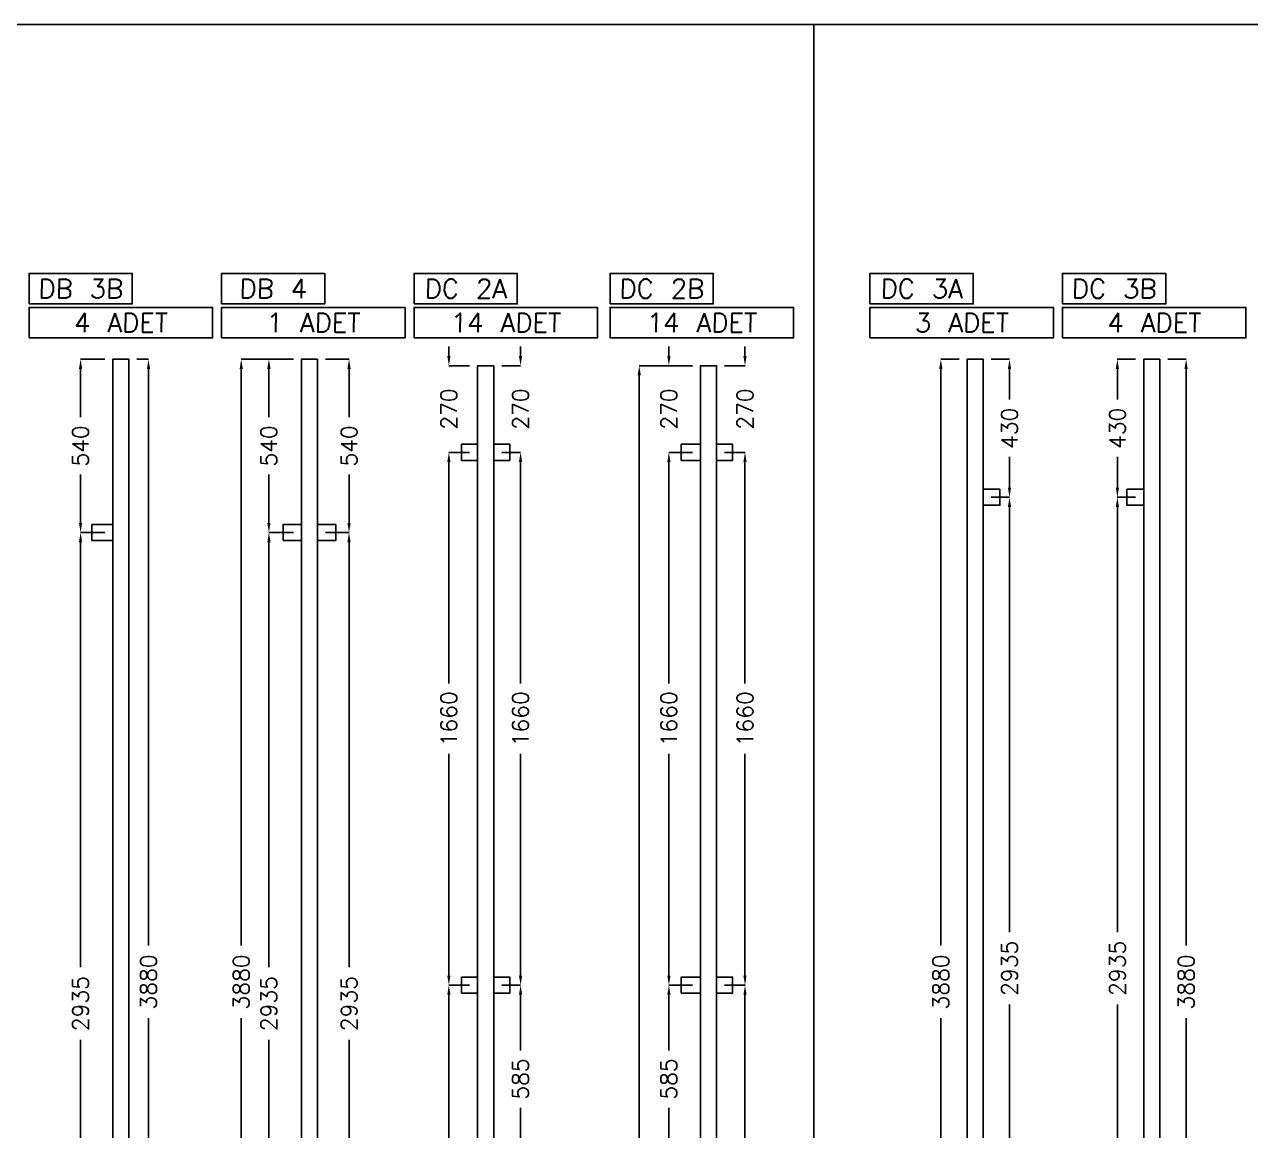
# Model space of a CAD drawing. Header units: millimetres. Extents: x -33420 to 34864, y -1491 to 37154.
# Drawn here: x -11729 to -7908, y 1955 to 5401 of the extents above; entities that cross this region are included whole.
import ezdxf

# ---------------------------------------------------------------- set-up
doc = ezdxf.new("R2010")
doc.units = ezdxf.units.MM
doc.layers.add('- ÖLÇÜ', color=7, linetype='Continuous', lineweight=9)
for name, color, linetype in [('--- KODLAMA', 7, 'Continuous'), ('--- PROF. DÜŞEY', 7, 'Continuous'), ('--- PROF. YATAY', 7, 'Continuous')]:
    doc.layers.add(name, color=color, linetype=linetype)
doc.styles.add('RomanS', font='romans.shx')
doc.styles.add('STL', font='txt.shx', dxfattribs={"oblique": 1})
doc.dimstyles.new('KOMP-ÖLÇÜ', dxfattribs={"dimtxt": 50, "dimasz": 30, "dimexe": 0.18, "dimexo": 25, "dimgap": 25, "dimtad": 0, "dimdec": 0, "dimzin": 0, "dimdsep": 46, "dimtxsty": 'RomanS', "dimcen": 0.09, "dimclrt": 256, "dimadec": 0, "dimazin": 0, "dimtfac": 1, "dimtdec": 0, "dimtofl": 0, "dimtmove": 0, "dimatfit": 3, "dimfxl": 1, "dimtolj": 1, "dimtzin": 0, "dimarcsym": 0})

# ---------------------------------------------------------------- blocks, each defined once
blk = doc.blocks.new('*D197')
at = {"layer": '- ÖLÇÜ', "color": 0, "linetype": 'Continuous', "lineweight": -2, "transparency": 16777216}
for p, q in [((-11378.6, 4357.6), (-11342, 4357.6)), ((-11342.2, 4327.6), (-11342.2, 2530.7)), ((-11342.2, 507.6), (-11342.2, 2304.5)), ((-11378.6, 477.6), (-11342, 477.6))]:
    blk.add_line(p, q, dxfattribs=at)
at = {"layer": '- ÖLÇÜ', "color": 0, "linetype": 'Continuous', "transparency": 16777216}
for points in [[(-11347.2, 4327.6), (-11337.2, 4327.6), (-11342.2, 4357.6)], [(-11347.2, 507.6), (-11337.2, 507.6), (-11342.2, 477.6)]]:
    blk.add_solid(points, dxfattribs=at)
at = {"layer": 'Defpoints', "color": 0, "linetype": 'Continuous', "transparency": 16777216}
for p in [(-11403.6, 4357.6), (-11342.2, 4357.6), (-11403.6, 477.6)]:
    blk.add_point(p, dxfattribs=at)
at = {"layer": '- ÖLÇÜ', "linetype": 'Continuous', "transparency": 16777216, "insert": (-11342.2, 2417.6), "char_height": 50, "attachment_point": 5, "rotation": 90, "style": 'RomanS'}
blk.add_mtext('\\A1;3880', dxfattribs=at)
blk = doc.blocks.new('*D199')
at = {"layer": '- ÖLÇÜ', "color": 0, "linetype": 'Continuous', "lineweight": -2, "transparency": 16777216}
for p, q in [((-11478.6, 3817.6), (-11554, 3817.6)), ((-11553.9, 3787.6), (-11553.9, 2463.2)), ((-11553.9, 912.6), (-11553.9, 2237)), ((-11478.6, 882.6), (-11554, 882.6))]:
    blk.add_line(p, q, dxfattribs=at)
at = {"layer": '- ÖLÇÜ', "color": 0, "linetype": 'Continuous', "transparency": 16777216}
for points in [[(-11558.9, 3787.6), (-11548.9, 3787.6), (-11553.9, 3817.6)], [(-11558.9, 912.6), (-11548.9, 912.6), (-11553.9, 882.6)]]:
    blk.add_solid(points, dxfattribs=at)
at = {"layer": 'Defpoints', "color": 0, "linetype": 'Continuous', "transparency": 16777216}
for p in [(-11553.9, 3817.6), (-11453.6, 3817.6), (-11453.6, 882.6)]:
    blk.add_point(p, dxfattribs=at)
at = {"layer": '- ÖLÇÜ', "linetype": 'Continuous', "transparency": 16777216, "insert": (-11553.9, 2350.1), "char_height": 50, "attachment_point": 5, "rotation": 90, "style": 'RomanS'}
blk.add_mtext('\\A1;2935', dxfattribs=at)
blk = doc.blocks.new('*D200')
at = {"layer": '- ÖLÇÜ', "color": 0, "linetype": 'Continuous', "lineweight": -2, "transparency": 16777216}
for p, q in [((-11478.6, 4357.6), (-11554, 4357.6)), ((-11553.9, 4327.6), (-11553.9, 4176.9)), ((-11553.9, 3847.6), (-11553.9, 3998.3)), ((-11478.6, 3817.6), (-11554, 3817.6))]:
    blk.add_line(p, q, dxfattribs=at)
at = {"layer": '- ÖLÇÜ', "color": 0, "linetype": 'Continuous', "transparency": 16777216}
for points in [[(-11558.9, 4327.6), (-11548.9, 4327.6), (-11553.9, 4357.6)], [(-11558.9, 3847.6), (-11548.9, 3847.6), (-11553.9, 3817.6)]]:
    blk.add_solid(points, dxfattribs=at)
at = {"layer": 'Defpoints', "color": 0, "linetype": 'Continuous', "transparency": 16777216}
for p in [(-11553.9, 4357.6), (-11453.6, 4357.6), (-11453.6, 3817.6)]:
    blk.add_point(p, dxfattribs=at)
at = {"layer": '- ÖLÇÜ', "linetype": 'Continuous', "transparency": 16777216, "insert": (-11553.9, 4087.6), "char_height": 50, "attachment_point": 5, "rotation": 90, "style": 'RomanS'}
blk.add_mtext('\\A1;540', dxfattribs=at)
blk = doc.blocks.new('*D202')
at = {"layer": '- ÖLÇÜ', "color": 0, "linetype": 'Continuous', "lineweight": -2, "transparency": 16777216}
for p, q in [((-10890.7, 3817.6), (-10967.1, 3817.6)), ((-10966.9, 3787.6), (-10966.9, 2463.2)), ((-10966.9, 912.6), (-10966.9, 2237)), ((-10890.7, 882.6), (-10967.1, 882.6))]:
    blk.add_line(p, q, dxfattribs=at)
at = {"layer": '- ÖLÇÜ', "color": 0, "linetype": 'Continuous', "transparency": 16777216}
for points in [[(-10971.9, 3787.6), (-10961.9, 3787.6), (-10966.9, 3817.6)], [(-10971.9, 912.6), (-10961.9, 912.6), (-10966.9, 882.6)]]:
    blk.add_solid(points, dxfattribs=at)
at = {"layer": 'Defpoints', "color": 0, "linetype": 'Continuous', "transparency": 16777216}
for p in [(-10966.9, 3817.6), (-10865.7, 3817.6), (-10865.7, 882.6)]:
    blk.add_point(p, dxfattribs=at)
at = {"layer": '- ÖLÇÜ', "linetype": 'Continuous', "transparency": 16777216, "insert": (-10966.9, 2350.1), "char_height": 50, "attachment_point": 5, "rotation": 90, "style": 'RomanS'}
blk.add_mtext('\\A1;2935', dxfattribs=at)
blk = doc.blocks.new('*D203')
at = {"layer": '- ÖLÇÜ', "color": 0, "linetype": 'Continuous', "lineweight": -2, "transparency": 16777216}
for p, q in [((-10890.7, 4357.6), (-10967.1, 4357.6)), ((-10966.9, 4327.6), (-10966.9, 4176.9)), ((-10966.9, 3847.6), (-10966.9, 3998.3)), ((-10890.7, 3817.6), (-10967.1, 3817.6))]:
    blk.add_line(p, q, dxfattribs=at)
at = {"layer": '- ÖLÇÜ', "color": 0, "linetype": 'Continuous', "transparency": 16777216}
for points in [[(-10971.9, 4327.6), (-10961.9, 4327.6), (-10966.9, 4357.6)], [(-10971.9, 3847.6), (-10961.9, 3847.6), (-10966.9, 3817.6)]]:
    blk.add_solid(points, dxfattribs=at)
at = {"layer": 'Defpoints', "color": 0, "linetype": 'Continuous', "transparency": 16777216}
for p in [(-10966.9, 4357.6), (-10865.7, 4357.6), (-10865.7, 3817.6)]:
    blk.add_point(p, dxfattribs=at)
at = {"layer": '- ÖLÇÜ', "linetype": 'Continuous', "transparency": 16777216, "insert": (-10966.9, 4087.6), "char_height": 50, "attachment_point": 5, "rotation": 90, "style": 'RomanS'}
blk.add_mtext('\\A1;540', dxfattribs=at)
blk = doc.blocks.new('*D7')
at = {"layer": '- ÖLÇÜ', "color": 0, "linetype": 'Continuous', "lineweight": -2, "transparency": 16777216}
for p, q in [((-10890.7, 4357.6), (-11053.3, 4357.6)), ((-11053.1, 4327.6), (-11053.1, 2530.7)), ((-11053.1, 507.6), (-11053.1, 2304.5)), ((-10890.7, 477.6), (-11053.3, 477.6))]:
    blk.add_line(p, q, dxfattribs=at)
at = {"layer": '- ÖLÇÜ', "color": 0, "linetype": 'Continuous', "transparency": 16777216}
for points in [[(-11058.1, 4327.6), (-11048.1, 4327.6), (-11053.1, 4357.6)], [(-11058.1, 507.6), (-11048.1, 507.6), (-11053.1, 477.6)]]:
    blk.add_solid(points, dxfattribs=at)
at = {"layer": 'Defpoints', "color": 0, "linetype": 'Continuous', "transparency": 16777216}
for p in [(-11053.1, 4357.6), (-10865.7, 4357.6), (-10865.7, 477.6)]:
    blk.add_point(p, dxfattribs=at)
at = {"layer": '- ÖLÇÜ', "linetype": 'Continuous', "transparency": 16777216, "insert": (-11053.1, 2417.6), "char_height": 50, "attachment_point": 5, "rotation": 90, "style": 'RomanS'}
blk.add_mtext('\\A1;3880', dxfattribs=at)
blk = doc.blocks.new('*D205')
at = {"layer": '- ÖLÇÜ', "color": 0, "linetype": 'Continuous', "lineweight": -2, "transparency": 16777216}
for p, q in [((-10790.7, 3817.6), (-10717, 3817.6)), ((-10717.2, 3787.6), (-10717.2, 2463.2)), ((-10717.2, 912.6), (-10717.2, 2237)), ((-10790.7, 882.6), (-10717, 882.6))]:
    blk.add_line(p, q, dxfattribs=at)
at = {"layer": '- ÖLÇÜ', "color": 0, "linetype": 'Continuous', "transparency": 16777216}
for points in [[(-10722.2, 3787.6), (-10712.2, 3787.6), (-10717.2, 3817.6)], [(-10722.2, 912.6), (-10712.2, 912.6), (-10717.2, 882.6)]]:
    blk.add_solid(points, dxfattribs=at)
at = {"layer": 'Defpoints', "color": 0, "linetype": 'Continuous', "transparency": 16777216}
for p in [(-10815.7, 3817.6), (-10717.2, 3817.6), (-10815.7, 882.6)]:
    blk.add_point(p, dxfattribs=at)
at = {"layer": '- ÖLÇÜ', "linetype": 'Continuous', "transparency": 16777216, "insert": (-10717.2, 2350.1), "char_height": 50, "attachment_point": 5, "rotation": 90, "style": 'RomanS'}
blk.add_mtext('\\A1;2935', dxfattribs=at)
blk = doc.blocks.new('*D206')
at = {"layer": '- ÖLÇÜ', "color": 0, "linetype": 'Continuous', "lineweight": -2, "transparency": 16777216}
for p, q in [((-10790.7, 4357.6), (-10717, 4357.6)), ((-10717.2, 4327.6), (-10717.2, 4176.9)), ((-10717.2, 3847.6), (-10717.2, 3998.3)), ((-10790.7, 3817.6), (-10717, 3817.6))]:
    blk.add_line(p, q, dxfattribs=at)
at = {"layer": '- ÖLÇÜ', "color": 0, "linetype": 'Continuous', "transparency": 16777216}
for points in [[(-10722.2, 4327.6), (-10712.2, 4327.6), (-10717.2, 4357.6)], [(-10722.2, 3847.6), (-10712.2, 3847.6), (-10717.2, 3817.6)]]:
    blk.add_solid(points, dxfattribs=at)
at = {"layer": 'Defpoints', "color": 0, "linetype": 'Continuous', "transparency": 16777216}
for p in [(-10815.7, 4357.6), (-10717.2, 4357.6), (-10815.7, 3817.6)]:
    blk.add_point(p, dxfattribs=at)
at = {"layer": '- ÖLÇÜ', "linetype": 'Continuous', "transparency": 16777216, "insert": (-10717.2, 4087.6), "char_height": 50, "attachment_point": 5, "rotation": 90, "style": 'RomanS'}
blk.add_mtext('\\A1;540', dxfattribs=at)
blk = doc.blocks.new('*D215')
at = {"layer": '- ÖLÇÜ', "color": 0, "linetype": 'Continuous', "lineweight": -2, "transparency": 16777216}
for p, q in [((-9646.8, 2407.6), (-9720.5, 2407.6)), ((-9720.3, 2377.6), (-9720.3, 2204.4)), ((-9720.3, 1852.6), (-9720.3, 2025.8)), ((-9646.8, 1822.6), (-9720.5, 1822.6))]:
    blk.add_line(p, q, dxfattribs=at)
at = {"layer": '- ÖLÇÜ', "color": 0, "linetype": 'Continuous', "transparency": 16777216}
for points in [[(-9725.3, 2377.6), (-9715.3, 2377.6), (-9720.3, 2407.6)], [(-9725.3, 1852.6), (-9715.3, 1852.6), (-9720.3, 1822.6)]]:
    blk.add_solid(points, dxfattribs=at)
at = {"layer": 'Defpoints', "color": 0, "linetype": 'Continuous', "transparency": 16777216}
for p in [(-9720.3, 2407.6), (-9621.8, 2407.6), (-9621.8, 1822.6)]:
    blk.add_point(p, dxfattribs=at)
at = {"layer": '- ÖLÇÜ', "linetype": 'Continuous', "transparency": 16777216, "insert": (-9720.3, 2115.1), "char_height": 50, "attachment_point": 5, "rotation": 90, "style": 'RomanS'}
blk.add_mtext('\\A1;585', dxfattribs=at)
blk = doc.blocks.new('*D216')
at = {"layer": '- ÖLÇÜ', "color": 0, "linetype": 'Continuous', "lineweight": -2, "transparency": 16777216}
for p, q in [((-9646.8, 4067.6), (-9720.5, 4067.6)), ((-9720.3, 4037.6), (-9720.3, 3347.1)), ((-9720.3, 2437.6), (-9720.3, 3128.1)), ((-9646.8, 2407.6), (-9720.5, 2407.6))]:
    blk.add_line(p, q, dxfattribs=at)
at = {"layer": '- ÖLÇÜ', "color": 0, "linetype": 'Continuous', "transparency": 16777216}
for points in [[(-9725.3, 4037.6), (-9715.3, 4037.6), (-9720.3, 4067.6)], [(-9725.3, 2437.6), (-9715.3, 2437.6), (-9720.3, 2407.6)]]:
    blk.add_solid(points, dxfattribs=at)
at = {"layer": 'Defpoints', "color": 0, "linetype": 'Continuous', "transparency": 16777216}
for p in [(-9720.3, 4067.6), (-9621.8, 4067.6), (-9621.8, 2407.6)]:
    blk.add_point(p, dxfattribs=at)
at = {"layer": '- ÖLÇÜ', "linetype": 'Continuous', "transparency": 16777216, "insert": (-9720.3, 3237.6), "char_height": 50, "attachment_point": 5, "rotation": 90, "style": 'RomanS'}
blk.add_mtext('\\A1;1660', dxfattribs=at)
blk = doc.blocks.new('*D217')
at = {"layer": '- ÖLÇÜ', "color": 0, "linetype": 'Continuous', "lineweight": -2, "transparency": 16777216}
for p, q in [((-9720.3, 4367.6), (-9720.3, 4397.6)), ((-9646.8, 4337.6), (-9720.5, 4337.6)), ((-9646.8, 4067.6), (-9720.5, 4067.6)), ((-9720.3, 4037.6), (-9720.3, 4007.6))]:
    blk.add_line(p, q, dxfattribs=at)
at = {"layer": '- ÖLÇÜ', "color": 0, "linetype": 'Continuous', "transparency": 16777216}
for points in [[(-9725.3, 4367.6), (-9715.3, 4367.6), (-9720.3, 4337.6)], [(-9725.3, 4037.6), (-9715.3, 4037.6), (-9720.3, 4067.6)]]:
    blk.add_solid(points, dxfattribs=at)
at = {"layer": 'Defpoints', "color": 0, "linetype": 'Continuous', "transparency": 16777216}
for p in [(-9720.3, 4337.6), (-9621.8, 4337.6), (-9621.8, 4067.6)]:
    blk.add_point(p, dxfattribs=at)
at = {"layer": '- ÖLÇÜ', "linetype": 'Continuous', "transparency": 16777216, "insert": (-9720.3, 4202.6), "char_height": 50, "attachment_point": 5, "rotation": 90, "style": 'RomanS'}
blk.add_mtext('\\A1;270', dxfattribs=at)
blk = doc.blocks.new('*D219')
at = {"layer": '- ÖLÇÜ', "color": 0, "linetype": 'Continuous', "lineweight": -2, "transparency": 16777216}
for p, q in [((-9546.8, 2407.6), (-9482.9, 2407.6)), ((-9483.1, 2377.6), (-9483.1, 1053.2)), ((-9483.1, -497.3), (-9483.1, 827.1)), ((-9546.8, -527.3), (-9482.9, -527.3))]:
    blk.add_line(p, q, dxfattribs=at)
at = {"layer": '- ÖLÇÜ', "color": 0, "linetype": 'Continuous', "transparency": 16777216}
for points in [[(-9488.1, 2377.6), (-9478.1, 2377.6), (-9483.1, 2407.6)], [(-9488.1, -497.3), (-9478.1, -497.3), (-9483.1, -527.3)]]:
    blk.add_solid(points, dxfattribs=at)
at = {"layer": 'Defpoints', "color": 0, "linetype": 'Continuous', "transparency": 16777216}
for p in [(-9571.8, 2407.6), (-9483.1, 2407.6), (-9571.8, -527.3)]:
    blk.add_point(p, dxfattribs=at)
at = {"layer": '- ÖLÇÜ', "linetype": 'Continuous', "transparency": 16777216, "insert": (-9483.1, 940.1), "char_height": 50, "attachment_point": 5, "rotation": 90, "style": 'RomanS'}
blk.add_mtext('\\A1;2935', dxfattribs=at)
blk = doc.blocks.new('*D220')
at = {"layer": '- ÖLÇÜ', "color": 0, "linetype": 'Continuous', "lineweight": -2, "transparency": 16777216}
for p, q in [((-9546.8, 4067.6), (-9482.9, 4067.6)), ((-9483.1, 4037.6), (-9483.1, 3347.1)), ((-9483.1, 2437.6), (-9483.1, 3128.1)), ((-9546.8, 2407.6), (-9482.9, 2407.6))]:
    blk.add_line(p, q, dxfattribs=at)
at = {"layer": '- ÖLÇÜ', "color": 0, "linetype": 'Continuous', "transparency": 16777216}
for points in [[(-9488.1, 4037.6), (-9478.1, 4037.6), (-9483.1, 4067.6)], [(-9488.1, 2437.6), (-9478.1, 2437.6), (-9483.1, 2407.6)]]:
    blk.add_solid(points, dxfattribs=at)
at = {"layer": 'Defpoints', "color": 0, "linetype": 'Continuous', "transparency": 16777216}
for p in [(-9571.8, 4067.6), (-9483.1, 4067.6), (-9571.8, 2407.6)]:
    blk.add_point(p, dxfattribs=at)
at = {"layer": '- ÖLÇÜ', "linetype": 'Continuous', "transparency": 16777216, "insert": (-9483.1, 3237.6), "char_height": 50, "attachment_point": 5, "rotation": 90, "style": 'RomanS'}
blk.add_mtext('\\A1;1660', dxfattribs=at)
blk = doc.blocks.new('*D221')
at = {"layer": '- ÖLÇÜ', "color": 0, "linetype": 'Continuous', "lineweight": -2, "transparency": 16777216}
for p, q in [((-9483.1, 4367.6), (-9483.1, 4397.6)), ((-9546.8, 4337.6), (-9482.9, 4337.6)), ((-9546.8, 4067.6), (-9482.9, 4067.6)), ((-9483.1, 4037.6), (-9483.1, 4007.6))]:
    blk.add_line(p, q, dxfattribs=at)
at = {"layer": '- ÖLÇÜ', "color": 0, "linetype": 'Continuous', "transparency": 16777216}
for points in [[(-9488.1, 4367.6), (-9478.1, 4367.6), (-9483.1, 4337.6)], [(-9488.1, 4037.6), (-9478.1, 4037.6), (-9483.1, 4067.6)]]:
    blk.add_solid(points, dxfattribs=at)
at = {"layer": 'Defpoints', "color": 0, "linetype": 'Continuous', "transparency": 16777216}
for p in [(-9571.8, 4337.6), (-9483.1, 4337.6), (-9571.8, 4067.6)]:
    blk.add_point(p, dxfattribs=at)
at = {"layer": '- ÖLÇÜ', "linetype": 'Continuous', "transparency": 16777216, "insert": (-9483.1, 4202.6), "char_height": 50, "attachment_point": 5, "rotation": 90, "style": 'RomanS'}
blk.add_mtext('\\A1;270', dxfattribs=at)
blk = doc.blocks.new('*D9')
at = {"layer": '- ÖLÇÜ', "color": 0, "linetype": 'Continuous', "lineweight": -2, "transparency": 16777216}
for p, q in [((-9646.8, 4337.6), (-9812.9, 4337.6)), ((-9812.7, 4307.6), (-9812.7, 1760.7)), ((-9812.7, -1012.4), (-9812.7, 1534.5)), ((-9646.8, -1042.4), (-9812.9, -1042.4))]:
    blk.add_line(p, q, dxfattribs=at)
at = {"layer": '- ÖLÇÜ', "color": 0, "linetype": 'Continuous', "transparency": 16777216}
for points in [[(-9817.7, 4307.6), (-9807.7, 4307.6), (-9812.7, 4337.6)], [(-9817.7, -1012.4), (-9807.7, -1012.4), (-9812.7, -1042.4)]]:
    blk.add_solid(points, dxfattribs=at)
at = {"layer": 'Defpoints', "color": 0, "linetype": 'Continuous', "transparency": 16777216}
for p in [(-9621.8, 4337.6), (-9812.7, -1042.4), (-9621.8, -1042.4)]:
    blk.add_point(p, dxfattribs=at)
at = {"layer": '- ÖLÇÜ', "linetype": 'Continuous', "transparency": 16777216, "insert": (-9812.7, 1647.6), "char_height": 50, "attachment_point": 5, "rotation": 90, "style": 'RomanS'}
blk.add_mtext('\\A1;5380', dxfattribs=at)
blk = doc.blocks.new('*D223')
at = {"layer": '- ÖLÇÜ', "color": 0, "linetype": 'Continuous', "lineweight": -2, "transparency": 16777216}
for p, q in [((-10341.3, 2407.6), (-10406.2, 2407.6)), ((-10406, 2377.6), (-10406, 1053.2)), ((-10406, -497.3), (-10406, 827.1)), ((-10341.3, -527.3), (-10406.2, -527.3))]:
    blk.add_line(p, q, dxfattribs=at)
at = {"layer": '- ÖLÇÜ', "color": 0, "linetype": 'Continuous', "transparency": 16777216}
for points in [[(-10411, 2377.6), (-10401, 2377.6), (-10406, 2407.6)], [(-10411, -497.3), (-10401, -497.3), (-10406, -527.3)]]:
    blk.add_solid(points, dxfattribs=at)
at = {"layer": 'Defpoints', "color": 0, "linetype": 'Continuous', "transparency": 16777216}
for p in [(-10406, 2407.6), (-10316.3, 2407.6), (-10316.3, -527.3)]:
    blk.add_point(p, dxfattribs=at)
at = {"layer": '- ÖLÇÜ', "linetype": 'Continuous', "transparency": 16777216, "insert": (-10406, 940.1), "char_height": 50, "attachment_point": 5, "rotation": 90, "style": 'RomanS'}
blk.add_mtext('\\A1;2935', dxfattribs=at)
blk = doc.blocks.new('*D224')
at = {"layer": '- ÖLÇÜ', "color": 0, "linetype": 'Continuous', "lineweight": -2, "transparency": 16777216}
for p, q in [((-10341.3, 4067.6), (-10406.2, 4067.6)), ((-10406, 4037.6), (-10406, 3347.1)), ((-10406, 2437.6), (-10406, 3128.1)), ((-10341.3, 2407.6), (-10406.2, 2407.6))]:
    blk.add_line(p, q, dxfattribs=at)
at = {"layer": '- ÖLÇÜ', "color": 0, "linetype": 'Continuous', "transparency": 16777216}
for points in [[(-10411, 4037.6), (-10401, 4037.6), (-10406, 4067.6)], [(-10411, 2437.6), (-10401, 2437.6), (-10406, 2407.6)]]:
    blk.add_solid(points, dxfattribs=at)
at = {"layer": 'Defpoints', "color": 0, "linetype": 'Continuous', "transparency": 16777216}
for p in [(-10406, 4067.6), (-10316.3, 4067.6), (-10316.3, 2407.6)]:
    blk.add_point(p, dxfattribs=at)
at = {"layer": '- ÖLÇÜ', "linetype": 'Continuous', "transparency": 16777216, "insert": (-10406, 3237.6), "char_height": 50, "attachment_point": 5, "rotation": 90, "style": 'RomanS'}
blk.add_mtext('\\A1;1660', dxfattribs=at)
blk = doc.blocks.new('*D225')
at = {"layer": '- ÖLÇÜ', "color": 0, "linetype": 'Continuous', "lineweight": -2, "transparency": 16777216}
for p, q in [((-10406, 4367.6), (-10406, 4397.6)), ((-10341.3, 4337.6), (-10406.2, 4337.6)), ((-10341.3, 4067.6), (-10406.2, 4067.6)), ((-10406, 4037.6), (-10406, 4007.6))]:
    blk.add_line(p, q, dxfattribs=at)
at = {"layer": '- ÖLÇÜ', "color": 0, "linetype": 'Continuous', "transparency": 16777216}
for points in [[(-10411, 4367.6), (-10401, 4367.6), (-10406, 4337.6)], [(-10411, 4037.6), (-10401, 4037.6), (-10406, 4067.6)]]:
    blk.add_solid(points, dxfattribs=at)
at = {"layer": 'Defpoints', "color": 0, "linetype": 'Continuous', "transparency": 16777216}
for p in [(-10406, 4337.6), (-10316.3, 4337.6), (-10316.3, 4067.6)]:
    blk.add_point(p, dxfattribs=at)
at = {"layer": '- ÖLÇÜ', "linetype": 'Continuous', "transparency": 16777216, "insert": (-10406, 4202.6), "char_height": 50, "attachment_point": 5, "rotation": 90, "style": 'RomanS'}
blk.add_mtext('\\A1;270', dxfattribs=at)
blk = doc.blocks.new('*D226')
at = {"layer": '- ÖLÇÜ', "color": 0, "linetype": 'Continuous', "lineweight": -2, "transparency": 16777216}
for p, q in [((-10182.6, 4367.6), (-10182.6, 4397.6)), ((-10241.3, 4337.6), (-10182.4, 4337.6)), ((-10241.3, 4067.6), (-10182.4, 4067.6)), ((-10182.6, 4037.6), (-10182.6, 4007.6))]:
    blk.add_line(p, q, dxfattribs=at)
at = {"layer": '- ÖLÇÜ', "color": 0, "linetype": 'Continuous', "transparency": 16777216}
for points in [[(-10187.6, 4367.6), (-10177.6, 4367.6), (-10182.6, 4337.6)], [(-10187.6, 4037.6), (-10177.6, 4037.6), (-10182.6, 4067.6)]]:
    blk.add_solid(points, dxfattribs=at)
at = {"layer": 'Defpoints', "color": 0, "linetype": 'Continuous', "transparency": 16777216}
for p in [(-10266.3, 4337.6), (-10266.3, 4067.6), (-10182.6, 4067.6)]:
    blk.add_point(p, dxfattribs=at)
at = {"layer": '- ÖLÇÜ', "linetype": 'Continuous', "transparency": 16777216, "insert": (-10182.6, 4202.6), "char_height": 50, "attachment_point": 5, "rotation": 90, "style": 'RomanS'}
blk.add_mtext('\\A1;270', dxfattribs=at)
blk = doc.blocks.new('*D227')
at = {"layer": '- ÖLÇÜ', "color": 0, "linetype": 'Continuous', "lineweight": -2, "transparency": 16777216}
for p, q in [((-10241.3, 4067.6), (-10182.4, 4067.6)), ((-10182.6, 4037.6), (-10182.6, 3347.1)), ((-10182.6, 2437.6), (-10182.6, 3128.1)), ((-10241.3, 2407.6), (-10182.4, 2407.6))]:
    blk.add_line(p, q, dxfattribs=at)
at = {"layer": '- ÖLÇÜ', "color": 0, "linetype": 'Continuous', "transparency": 16777216}
for points in [[(-10187.6, 4037.6), (-10177.6, 4037.6), (-10182.6, 4067.6)], [(-10187.6, 2437.6), (-10177.6, 2437.6), (-10182.6, 2407.6)]]:
    blk.add_solid(points, dxfattribs=at)
at = {"layer": 'Defpoints', "color": 0, "linetype": 'Continuous', "transparency": 16777216}
for p in [(-10266.3, 4067.6), (-10266.3, 2407.6), (-10182.6, 2407.6)]:
    blk.add_point(p, dxfattribs=at)
at = {"layer": '- ÖLÇÜ', "linetype": 'Continuous', "transparency": 16777216, "insert": (-10182.6, 3237.6), "char_height": 50, "attachment_point": 5, "rotation": 90, "style": 'RomanS'}
blk.add_mtext('\\A1;1660', dxfattribs=at)
blk = doc.blocks.new('*D228')
at = {"layer": '- ÖLÇÜ', "color": 0, "linetype": 'Continuous', "lineweight": -2, "transparency": 16777216}
for p, q in [((-10241.3, 2407.6), (-10182.4, 2407.6)), ((-10182.6, 2377.6), (-10182.6, 2204.4)), ((-10182.6, 1852.6), (-10182.6, 2025.8)), ((-10241.3, 1822.6), (-10182.4, 1822.6))]:
    blk.add_line(p, q, dxfattribs=at)
at = {"layer": '- ÖLÇÜ', "color": 0, "linetype": 'Continuous', "transparency": 16777216}
for points in [[(-10187.6, 2377.6), (-10177.6, 2377.6), (-10182.6, 2407.6)], [(-10187.6, 1852.6), (-10177.6, 1852.6), (-10182.6, 1822.6)]]:
    blk.add_solid(points, dxfattribs=at)
at = {"layer": 'Defpoints', "color": 0, "linetype": 'Continuous', "transparency": 16777216}
for p in [(-10266.3, 2407.6), (-10266.3, 1822.6), (-10182.6, 1822.6)]:
    blk.add_point(p, dxfattribs=at)
at = {"layer": '- ÖLÇÜ', "linetype": 'Continuous', "transparency": 16777216, "insert": (-10182.6, 2115.1), "char_height": 50, "attachment_point": 5, "rotation": 90, "style": 'RomanS'}
blk.add_mtext('\\A1;585', dxfattribs=at)
blk = doc.blocks.new('*D232')
at = {"layer": '- ÖLÇÜ', "color": 0, "linetype": 'Continuous', "lineweight": -2, "transparency": 16777216}
for p, q in [((-8815.6, 4357.6), (-8872.9, 4357.6)), ((-8872.8, 4327.6), (-8872.8, 2530.7)), ((-8872.8, 507.6), (-8872.8, 2304.5)), ((-8815.6, 477.6), (-8872.9, 477.6))]:
    blk.add_line(p, q, dxfattribs=at)
at = {"layer": '- ÖLÇÜ', "color": 0, "linetype": 'Continuous', "transparency": 16777216}
for points in [[(-8877.8, 4327.6), (-8867.8, 4327.6), (-8872.8, 4357.6)], [(-8877.8, 507.6), (-8867.8, 507.6), (-8872.8, 477.6)]]:
    blk.add_solid(points, dxfattribs=at)
at = {"layer": 'Defpoints', "color": 0, "linetype": 'Continuous', "transparency": 16777216}
for p in [(-8872.8, 4357.6), (-8790.6, 4357.6), (-8790.6, 477.6)]:
    blk.add_point(p, dxfattribs=at)
at = {"layer": '- ÖLÇÜ', "linetype": 'Continuous', "transparency": 16777216, "insert": (-8872.8, 2417.6), "char_height": 50, "attachment_point": 5, "rotation": 90, "style": 'RomanS'}
blk.add_mtext('\\A1;3880', dxfattribs=at)
blk = doc.blocks.new('*D234')
at = {"layer": '- ÖLÇÜ', "color": 0, "linetype": 'Continuous', "lineweight": -2, "transparency": 16777216}
for p, q in [((-8715.6, 3927.6), (-8658.5, 3927.6)), ((-8658.7, 3897.6), (-8658.7, 2573.2)), ((-8658.7, 1022.6), (-8658.7, 2347)), ((-8715.6, 992.6), (-8658.5, 992.6))]:
    blk.add_line(p, q, dxfattribs=at)
at = {"layer": '- ÖLÇÜ', "color": 0, "linetype": 'Continuous', "transparency": 16777216}
for points in [[(-8663.7, 3897.6), (-8653.7, 3897.6), (-8658.7, 3927.6)], [(-8663.7, 1022.6), (-8653.7, 1022.6), (-8658.7, 992.6)]]:
    blk.add_solid(points, dxfattribs=at)
at = {"layer": 'Defpoints', "color": 0, "linetype": 'Continuous', "transparency": 16777216}
for p in [(-8740.6, 3927.6), (-8658.7, 3927.6), (-8740.6, 992.6)]:
    blk.add_point(p, dxfattribs=at)
at = {"layer": '- ÖLÇÜ', "linetype": 'Continuous', "transparency": 16777216, "insert": (-8658.7, 2460.1), "char_height": 50, "attachment_point": 5, "rotation": 90, "style": 'RomanS'}
blk.add_mtext('\\A1;2935', dxfattribs=at)
blk = doc.blocks.new('*D235')
at = {"layer": '- ÖLÇÜ', "color": 0, "linetype": 'Continuous', "lineweight": -2, "transparency": 16777216}
for p, q in [((-8715.6, 4357.6), (-8658.5, 4357.6)), ((-8658.7, 4327.6), (-8658.7, 4231.9)), ((-8658.7, 3957.6), (-8658.7, 4053.3)), ((-8715.6, 3927.6), (-8658.5, 3927.6))]:
    blk.add_line(p, q, dxfattribs=at)
at = {"layer": '- ÖLÇÜ', "color": 0, "linetype": 'Continuous', "transparency": 16777216}
for points in [[(-8663.7, 4327.6), (-8653.7, 4327.6), (-8658.7, 4357.6)], [(-8663.7, 3957.6), (-8653.7, 3957.6), (-8658.7, 3927.6)]]:
    blk.add_solid(points, dxfattribs=at)
at = {"layer": 'Defpoints', "color": 0, "linetype": 'Continuous', "transparency": 16777216}
for p in [(-8740.6, 4357.6), (-8658.7, 4357.6), (-8740.6, 3927.6)]:
    blk.add_point(p, dxfattribs=at)
at = {"layer": '- ÖLÇÜ', "linetype": 'Continuous', "transparency": 16777216, "insert": (-8658.7, 4142.6), "char_height": 50, "attachment_point": 5, "rotation": 90, "style": 'RomanS'}
blk.add_mtext('\\A1;430', dxfattribs=at)
blk = doc.blocks.new('*D236')
at = {"layer": '- ÖLÇÜ', "color": 0, "linetype": 'Continuous', "lineweight": -2, "transparency": 16777216}
for p, q in [((-8165.6, 4357.6), (-8108.2, 4357.6)), ((-8108.4, 4327.6), (-8108.4, 2530.7)), ((-8108.4, 507.6), (-8108.4, 2304.5)), ((-8165.6, 477.6), (-8108.2, 477.6))]:
    blk.add_line(p, q, dxfattribs=at)
at = {"layer": '- ÖLÇÜ', "color": 0, "linetype": 'Continuous', "transparency": 16777216}
for points in [[(-8113.4, 4327.6), (-8103.4, 4327.6), (-8108.4, 4357.6)], [(-8113.4, 507.6), (-8103.4, 507.6), (-8108.4, 477.6)]]:
    blk.add_solid(points, dxfattribs=at)
at = {"layer": 'Defpoints', "color": 0, "linetype": 'Continuous', "transparency": 16777216}
for p in [(-8190.6, 4357.6), (-8108.4, 4357.6), (-8190.6, 477.6)]:
    blk.add_point(p, dxfattribs=at)
at = {"layer": '- ÖLÇÜ', "linetype": 'Continuous', "transparency": 16777216, "insert": (-8108.4, 2417.6), "char_height": 50, "attachment_point": 5, "rotation": 90, "style": 'RomanS'}
blk.add_mtext('\\A1;3880', dxfattribs=at)
blk = doc.blocks.new('*D238')
at = {"layer": '- ÖLÇÜ', "color": 0, "linetype": 'Continuous', "lineweight": -2, "transparency": 16777216}
for p, q in [((-8265.6, 3927.6), (-8322.7, 3927.6)), ((-8322.5, 3897.6), (-8322.5, 2573.2)), ((-8322.5, 1022.6), (-8322.5, 2347)), ((-8265.6, 992.6), (-8322.7, 992.6))]:
    blk.add_line(p, q, dxfattribs=at)
at = {"layer": '- ÖLÇÜ', "color": 0, "linetype": 'Continuous', "transparency": 16777216}
for points in [[(-8327.5, 3897.6), (-8317.5, 3897.6), (-8322.5, 3927.6)], [(-8327.5, 1022.6), (-8317.5, 1022.6), (-8322.5, 992.6)]]:
    blk.add_solid(points, dxfattribs=at)
at = {"layer": 'Defpoints', "color": 0, "linetype": 'Continuous', "transparency": 16777216}
for p in [(-8322.5, 3927.6), (-8240.6, 3927.6), (-8240.6, 992.6)]:
    blk.add_point(p, dxfattribs=at)
at = {"layer": '- ÖLÇÜ', "linetype": 'Continuous', "transparency": 16777216, "insert": (-8322.5, 2460.1), "char_height": 50, "attachment_point": 5, "rotation": 90, "style": 'RomanS'}
blk.add_mtext('\\A1;2935', dxfattribs=at)
blk = doc.blocks.new('*D239')
at = {"layer": '- ÖLÇÜ', "color": 0, "linetype": 'Continuous', "lineweight": -2, "transparency": 16777216}
for p, q in [((-8265.6, 4357.6), (-8322.7, 4357.6)), ((-8322.5, 4327.6), (-8322.5, 4231.9)), ((-8322.5, 3957.6), (-8322.5, 4053.3)), ((-8265.6, 3927.6), (-8322.7, 3927.6))]:
    blk.add_line(p, q, dxfattribs=at)
at = {"layer": '- ÖLÇÜ', "color": 0, "linetype": 'Continuous', "transparency": 16777216}
for points in [[(-8327.5, 4327.6), (-8317.5, 4327.6), (-8322.5, 4357.6)], [(-8327.5, 3957.6), (-8317.5, 3957.6), (-8322.5, 3927.6)]]:
    blk.add_solid(points, dxfattribs=at)
at = {"layer": 'Defpoints', "color": 0, "linetype": 'Continuous', "transparency": 16777216}
for p in [(-8322.5, 4357.6), (-8240.6, 4357.6), (-8240.6, 3927.6)]:
    blk.add_point(p, dxfattribs=at)
at = {"layer": '- ÖLÇÜ', "linetype": 'Continuous', "transparency": 16777216, "insert": (-8322.5, 4142.6), "char_height": 50, "attachment_point": 5, "rotation": 90, "style": 'RomanS'}
blk.add_mtext('\\A1;430', dxfattribs=at)

msp = doc.modelspace()

# ---------------------------------------------------------------- linework, layer by layer
at = {"layer": '--- PROF. DÜŞEY', "linetype": 'Continuous'}
for points in [[(-11403.61, 477.57), (-11453.61, 477.57), (-11453.61, 4357.57), (-11403.61, 4357.57)], [(-10865.67, 477.57), (-10815.67, 477.57), (-10815.67, 4357.57), (-10865.67, 4357.57)], [(-8790.57, 477.57), (-8740.57, 477.57), (-8740.57, 4357.57), (-8790.57, 4357.57)], [(-8190.57, 477.57), (-8240.57, 477.57), (-8240.57, 4357.57), (-8190.57, 4357.57)], [(-10316.3, -1042.43), (-10266.3, -1042.43), (-10266.3, 4337.57), (-10316.3, 4337.57)], [(-9621.84, -1042.43), (-9571.84, -1042.43), (-9571.84, 4337.57), (-9621.84, 4337.57)]]:
    msp.add_lwpolyline(points, close=True, dxfattribs=at)
at = {"layer": '--- PROF. YATAY', "linetype": 'Continuous'}
for points in [[(-10366.3, 4042.62), (-10316.3, 4042.62), (-10316.3, 4092.62), (-10366.3, 4092.62)], [(-10266.3, 4042.62), (-10216.3, 4042.62), (-10216.3, 4092.62), (-10266.3, 4092.62)], [(-9681.84, 4042.62), (-9621.84, 4042.62), (-9621.84, 4092.62), (-9681.84, 4092.62)], [(-9571.84, 4042.62), (-9521.84, 4042.62), (-9521.84, 4092.62), (-9571.84, 4092.62)], [(-8740.57, 3902.57), (-8688.57, 3902.57), (-8688.57, 3952.57), (-8740.57, 3952.57)], [(-8240.57, 3902.57), (-8292.57, 3902.57), (-8292.57, 3952.57), (-8240.57, 3952.57)], [(-11453.61, 3792.57), (-11518.61, 3792.57), (-11518.61, 3842.57), (-11453.61, 3842.57)], [(-10922.67, 3792.57), (-10865.67, 3792.57), (-10865.67, 3842.57), (-10922.67, 3842.57)], [(-10815.67, 3792.57), (-10758.67, 3792.57), (-10758.67, 3842.57), (-10815.67, 3842.57)], [(-10366.3, 2382.62), (-10316.3, 2382.62), (-10316.3, 2432.62), (-10366.3, 2432.62)], [(-10266.3, 2382.62), (-10216.3, 2382.62), (-10216.3, 2432.62), (-10266.3, 2432.62)], [(-9681.84, 2382.62), (-9621.84, 2382.62), (-9621.84, 2432.62), (-9681.84, 2432.62)], [(-9571.84, 2382.62), (-9521.84, 2382.62), (-9521.84, 2432.62), (-9571.84, 2432.62)]]:
    msp.add_lwpolyline(points, close=True, dxfattribs=at)

# ---------------------------------------------------------------- texts
at = {"layer": '--- KODLAMA', "linetype": 'Continuous', "char_height": 59.4, "width": 288.18, "attachment_point": 5, "style": 'STL', "bg_fill": 3, "box_fill_scale": 1.3, "bg_fill_color": 256, "bg_fill_transparency": 0}
for s, insert in [('DB 3B', (-11553.61, 4577.65)), ('DB 4', (-10953.61, 4577.65)), ('DC 2A', (-10353.61, 4577.65)), ('DC 2B', (-9742.82, 4577.65)), ('DC 3A', (-8932.68, 4577.65)), ('DC 3B', (-8332.68, 4577.65))]:
    msp.add_mtext(s, dxfattribs=dict(at, insert=insert))

# ---------------------------------------------------------------- dimensions: what is measured, and where the dimension line sits
at = {"layer": '- ÖLÇÜ', "linetype": 'Continuous'}
for base, p1, p2, angle, picture, middle in [((-10406.02, 4337.57), (-10316.3, 4067.62), (-10316.3, 4337.57), 270, '*D225', (-10406.02, 4202.6)), ((-9720.31, 4337.57), (-9621.84, 4067.62), (-9621.84, 4337.57), 270, '*D217', (-9720.31, 4202.6)), ((-9483.1, 4337.57), (-9571.84, 4067.62), (-9571.84, 4337.57), 270, '*D221', (-9483.1, 4202.6)), ((-11553.85, 4357.57), (-11453.61, 3817.57), (-11453.61, 4357.57), 270, '*D200', (-11553.85, 4087.57)), ((-10966.91, 4357.57), (-10865.67, 3817.57), (-10865.67, 4357.57), 270, '*D203', (-10966.91, 4087.57)), ((-10717.19, 4357.57), (-10815.67, 3817.57), (-10815.67, 4357.57), 270, '*D206', (-10717.19, 4087.57)), ((-8658.66, 4357.57), (-8740.57, 3927.57), (-8740.57, 4357.57), 270, '*D235', (-8658.66, 4142.57)), ((-8322.48, 4357.57), (-8240.57, 3927.57), (-8240.57, 4357.57), 270, '*D239', (-8322.48, 4142.57)), ((-10406.02, 4067.62), (-10316.3, 2407.62), (-10316.3, 4067.62), 270, '*D224', (-10406.02, 3237.62)), ((-10182.59, 2407.62), (-10266.3, 4067.62), (-10266.3, 2407.62), 90, '*D227', (-10182.59, 3237.62)), ((-9720.31, 4067.62), (-9621.84, 2407.62), (-9621.84, 4067.62), 270, '*D216', (-9720.31, 3237.62)), ((-9483.1, 4067.62), (-9571.84, 2407.62), (-9571.84, 4067.62), 270, '*D220', (-9483.1, 3237.62)), ((-8658.66, 3927.57), (-8740.57, 992.62), (-8740.57, 3927.57), 270, '*D234', (-8658.66, 2460.1)), ((-8322.48, 3927.57), (-8240.57, 992.62), (-8240.57, 3927.57), 270, '*D238', (-8322.48, 2460.1)), ((-11553.85, 3817.57), (-11453.61, 882.62), (-11453.61, 3817.57), 270, '*D199', (-11553.85, 2350.1)), ((-10966.91, 3817.57), (-10865.67, 882.62), (-10865.67, 3817.57), 270, '*D202', (-10966.91, 2350.1)), ((-10717.19, 3817.57), (-10815.67, 882.62), (-10815.67, 3817.57), 270, '*D205', (-10717.19, 2350.1)), ((-10406.02, 2407.62), (-10316.3, -527.33), (-10316.3, 2407.62), 270, '*D223', (-10406.02, 940.15)), ((-10182.59, 1822.62), (-10266.3, 2407.62), (-10266.3, 1822.62), 90, '*D228', (-10182.59, 2115.12)), ((-9720.31, 2407.62), (-9621.84, 1822.62), (-9621.84, 2407.62), 270, '*D215', (-9720.31, 2115.12)), ((-9483.1, 2407.62), (-9571.84, -527.33), (-9571.84, 2407.62), 270, '*D219', (-9483.1, 940.15))]:
    dim = msp.add_linear_dim(base=base, p1=p1, p2=p2, angle=angle, dimstyle='KOMP-ÖLÇÜ', override={"dimtmove": 1}, dxfattribs=at)
    dim.commit()
    dim.dimension.update_dxf_attribs({"geometry": picture, "text_midpoint": middle})
for p1, p2, distance, picture, middle in [((-10266.3, 4337.57), (-10266.3, 4067.62), 83.7, '*D226', (-10182.59, 4202.6)), ((-11403.61, 477.57), (-11403.61, 4357.57), -61.43, '*D197', (-11342.18, 2417.57)), ((-10865.67, 477.57), (-10865.67, 4357.57), 187.47, '*D7', (-11053.14, 2417.57)), ((-8790.57, 477.57), (-8790.57, 4357.57), 82.18, '*D232', (-8872.76, 2417.57)), ((-8190.57, 477.57), (-8190.57, 4357.57), -82.18, '*D236', (-8108.39, 2417.57)), ((-9621.84, 4337.57), (-9621.84, -1042.43), -190.91, '*D9', (-9812.74, 1647.57))]:
    dim = msp.add_aligned_dim(p1=p1, p2=p2, distance=distance, dimstyle='KOMP-ÖLÇÜ', dxfattribs=at)
    dim.commit()
    dim.dimension.update_dxf_attribs({"geometry": picture, "text_midpoint": middle})

# ---------------------------------------------------------------- next in the draw order: linework, layer by layer
at = {"layer": '--- KODLAMA', "linetype": 'Continuous'}
for points in [[(-11714.53, 4530.13), (-11392.69, 4530.13), (-11392.69, 4625.17), (-11714.53, 4625.17)], [(-11114.53, 4530.13), (-10792.69, 4530.13), (-10792.69, 4625.17), (-11114.53, 4625.17)], [(-10514.53, 4530.13), (-10192.69, 4530.13), (-10192.69, 4625.17), (-10514.53, 4625.17)], [(-9903.74, 4530.13), (-9581.9, 4530.13), (-9581.9, 4625.17), (-9903.74, 4625.17)], [(-9093.6, 4530.13), (-8771.76, 4530.13), (-8771.76, 4625.17), (-9093.6, 4625.17)], [(-8493.6, 4530.13), (-8171.76, 4530.13), (-8171.76, 4625.17), (-8493.6, 4625.17)]]:
    msp.add_lwpolyline(points, close=True, dxfattribs=at)

# ---------------------------------------------------------------- next in the draw order: texts
at = {"layer": '--- KODLAMA', "linetype": 'Continuous', "char_height": 59.4, "width": 538.18, "attachment_point": 5, "style": 'STL', "bg_fill": 3, "box_fill_scale": 1.3, "bg_fill_color": 256, "bg_fill_transparency": 0}
for s, insert in [('4 ADET', (-11428.61, 4471.65)), ('1 ADET', (-10828.61, 4471.65)), ('14 ADET', (-10228.61, 4471.65)), ('14 ADET', (-9617.82, 4471.65)), ('3 ADET', (-8807.68, 4471.65)), ('4 ADET', (-8207.68, 4471.65))]:
    msp.add_mtext(s, dxfattribs=dict(at, insert=insert))

# ---------------------------------------------------------------- next in the draw order: linework, layer by layer
at = {"layer": '--- KODLAMA', "linetype": 'Continuous'}
for points in [[(-11714.53, 4424.13), (-11142.69, 4424.13), (-11142.69, 4519.17), (-11714.53, 4519.17)], [(-11114.53, 4424.13), (-10542.69, 4424.13), (-10542.69, 4519.17), (-11114.53, 4519.17)], [(-10514.53, 4424.13), (-9942.69, 4424.13), (-9942.69, 4519.17), (-10514.53, 4519.17)], [(-9903.74, 4424.13), (-9331.9, 4424.13), (-9331.9, 4519.17), (-9903.74, 4519.17)], [(-9093.6, 4424.13), (-8521.76, 4424.13), (-8521.76, 4519.17), (-9093.6, 4519.17)], [(-8493.6, 4424.13), (-7921.76, 4424.13), (-7921.76, 4519.17), (-8493.6, 4519.17)]]:
    msp.add_lwpolyline(points, close=True, dxfattribs=at)
at = {"linetype": 'Continuous'}
for points in [[(-14190.48, 5400.54), (-14190.48, -1490.73), (-9268.14, -1490.73), (-9268.14, 5400.54)], [(-9268.14, 5400.54), (-9268.14, -1490.73), (-4345.81, -1490.73), (-4345.81, 5400.54)]]:
    msp.add_lwpolyline(points, close=True, dxfattribs=at)

doc.saveas('drawing.dxf')
